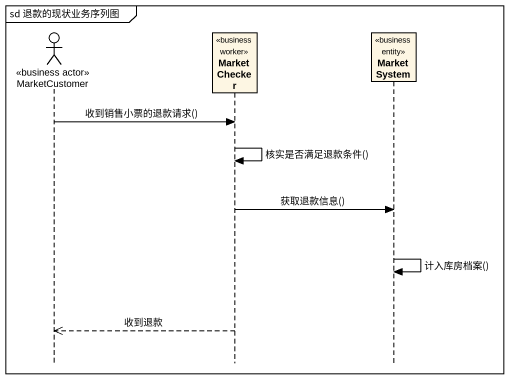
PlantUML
@startuml
mainframe sd 退款的现状业务序列图
hide footbox
actor MarketCustomer <<business actor>>
participant MarketChecker <<business worker>>
participant MarketSystem <<business entity>>

MarketCustomer -> MarketChecker : 收到销售小票的退款请求()
MarketChecker -> MarketChecker : 核实是否满足退款条件()
MarketChecker -> MarketSystem : 获取退款信息()
MarketSystem -> MarketSystem : 计入库房档案()
MarketChecker -->> MarketCustomer : 收到退款
@enduml
